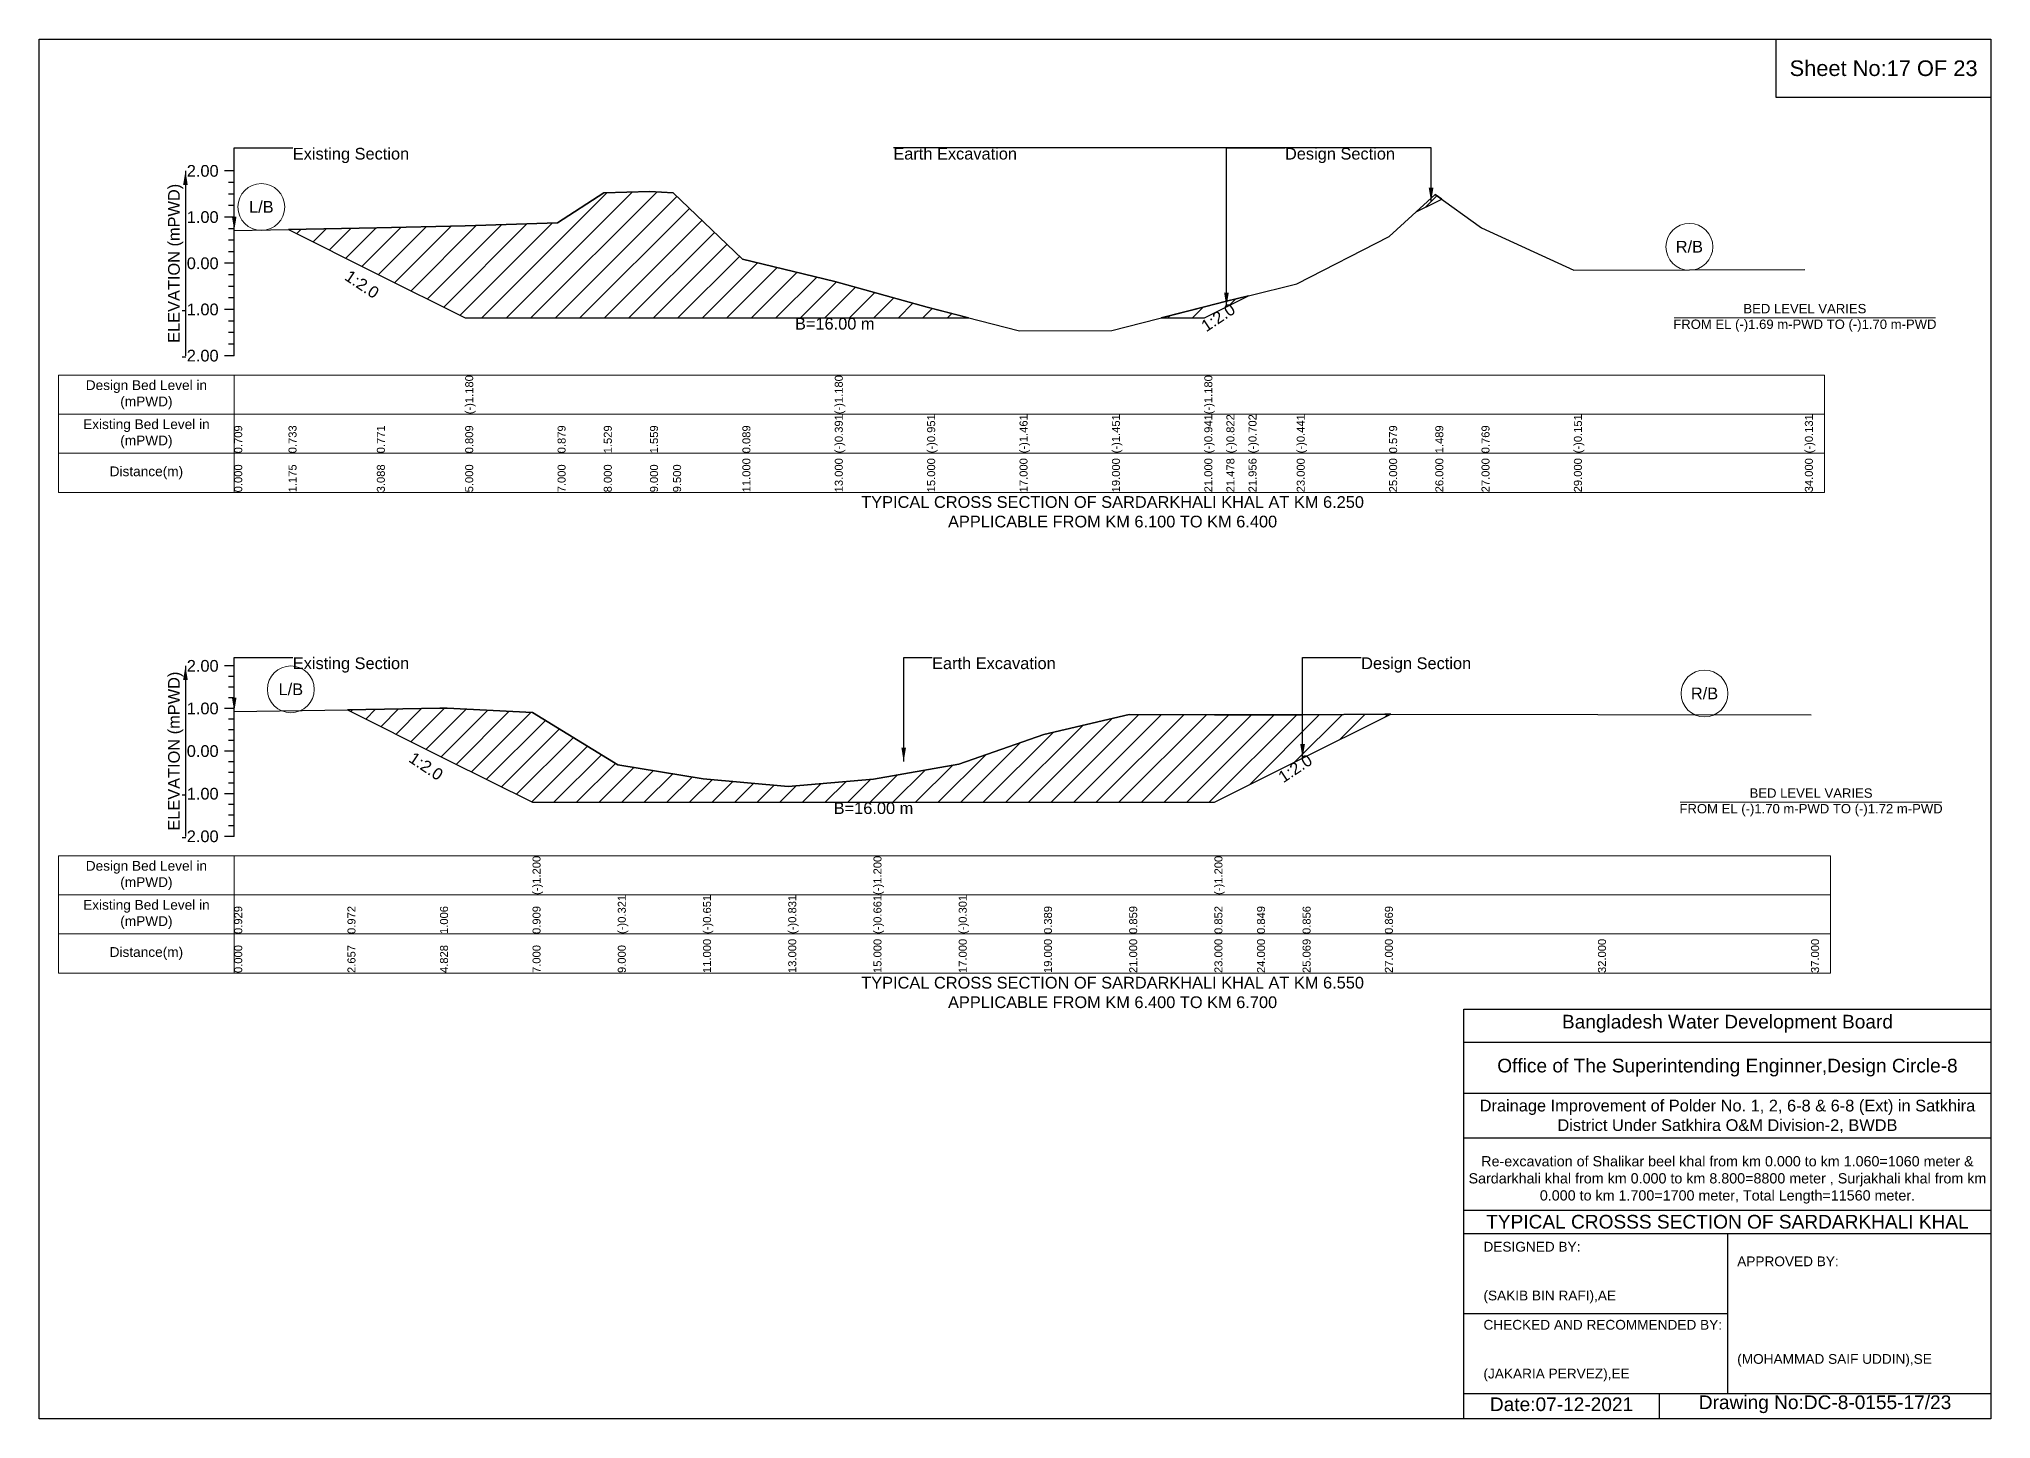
# Model space of a CAD drawing. Header units: inches. Extents: x 93000 to 506000, y -4242 to 0.
# Drawn here: x 260000 to 266000, y -4242 to 0 of the extents above; entities that cross this region are included whole.
import ezdxf

# ---------------------------------------------------------------- set-up
doc = ezdxf.new("R2010")
doc.units = ezdxf.units.IN
doc.header["$LTSCALE"] = 7
doc.header["$MEASUREMENT"] = 0
for name, color, linetype, lineweight in [('Cross section Data Border', 7, 'Continuous', 9), ('Cross Section Labels', 7, 'Continuous', 9), ('Existing_Bed_Level for Xsection', 7, 'Continuous', 25)]:
    doc.layers.add(name, color=color, linetype=linetype, lineweight=lineweight)
doc.styles.get("Standard").update_dxf_attribs({"font": 'arial.ttf'})
doc.dimstyles.get("Standard").update_dxf_attribs({"dimtxt": 0.18, "dimasz": 0.18, "dimexe": 0.18, "dimexo": 0.0625, "dimgap": 0.09, "dimtad": 0, "dimtih": 1, "dimtoh": 1, "dimdec": 4, "dimzin": 0, "dimdsep": 46, "dimtxsty": 'Standard', "dimcen": 0.09, "dimadec": 0, "dimazin": 0, "dimtfac": 1, "dimtdec": 4, "dimtofl": 0, "dimtmove": 0, "dimatfit": 3, "dimfxl": 1, "dimtolj": 1, "dimtzin": 0, "dimarcsym": 0})

msp = doc.modelspace()

# ---------------------------------------------------------------- hatches: boundary and pattern name
at = {"layer": 'Existing_Bed_Level for Xsection'}
h = msp.add_hatch(dxfattribs=at)
h.set_pattern_fill('ANSI31', color=256, scale=426, style=0)
h.paths.add_polyline_path([(260766.9, -585.5), (261038.4, -721.3), (261310, -857.1), (261594, -857.1), (261736, -857.1), (261878, -857.1), (261949, -857.1), (262162, -857.1), (262446, -857.1), (262730, -857.1), (262857.5, -857.1), (262730, -824.6), (262446, -745.1), (262162, -676.9), (261949, -472.4), (261878, -468.2), (261736, -472.4), (261594, -564.7), (261310, -574.7), (261038.4, -580.1)])
h = msp.add_hatch(dxfattribs=at)
h.set_pattern_fill('ANSI31', color=256, scale=426, style=0)
h.paths.add_polyline_path([(264233.5, -531.4), (264292, -502.1), (264311.7, -492.3), (264292, -478.1)])
h = msp.add_hatch(dxfattribs=at)
h.set_pattern_fill('ANSI31', color=256, scale=426, style=0)
h.paths.add_polyline_path([(263448.9, -857.1), (263582, -857.1), (263649.9, -823.2), (263717.8, -789.2), (263649.9, -806.2), (263582, -823.2)])
h = msp.add_hatch(dxfattribs=at)
h.set_pattern_fill('ANSI31', color=256, scale=393, style=0)
h.paths.add_polyline_path([(260948.1, -2061.9), (261232.5, -2204.1), (261255, -2215.3), (261517, -2346.3), (261779, -2346.3), (262041, -2346.3), (262303, -2346.3), (262565, -2346.3), (262827, -2346.3), (263089, -2346.3), (263351, -2346.3), (263613, -2346.3), (263744, -2280.8), (263884, -2210.8), (264137, -2084.3), (264155, -2075.3), (264137, -2075.3), (263884, -2077), (263744, -2077.9), (263613, -2077.5), (263351, -2076.6), (263089, -2138.2), (262827, -2228.6), (262565, -2275.7), (262303, -2298), (262041, -2274.4), (261779, -2231.2), (261517, -2070.1), (261255, -2057), (261232.5, -2057.3)])

# ---------------------------------------------------------------- linework, layer by layer
for points in [[(260000, 0), (266000, 0), (266000, -4242), (260000, -4242)], [(265340, 0), (266000, 0), (266000, -180), (265340, -180)]]:
    msp.add_lwpolyline(points, close=True)
for points in [[(264380, -4242), (264380, -2982), (266000, -2982)], [(264380, -3084), (266000, -3084)], [(264380, -3240), (266000, -3240)], [(264380, -3378), (266000, -3378)], [(264380, -3600), (266000, -3600)], [(264380, -3672), (266000, -3672)], [(265190, -3672), (265190, -4164)], [(264380, -3918), (265190, -3918)], [(264380, -4164), (266000, -4164)], [(264980, -4164), (264980, -4242)]]:
    msp.add_lwpolyline(points)
at = {"layer": 'Cross section Data Border'}
for points in [[(260060, -1033.5), (265488, -1033.5), (265488, -1393.5), (260060, -1393.5)], [(260060, -2511.1), (265507, -2511.1), (265507, -2871.1), (260060, -2871.1)]]:
    msp.add_lwpolyline(points, close=True, dxfattribs=at)
for points in [[(260600, -1033.5), (260600, -1393.5)], [(260060, -1153.5), (265488, -1153.5)], [(260060, -1273.5), (265488, -1273.5)], [(260600, -2511.1), (260600, -2871.1)], [(260060, -2631.1), (265507, -2631.1)], [(260060, -2751.1), (265507, -2751.1)]]:
    msp.add_lwpolyline(points, dxfattribs=at)
at = {"layer": 'Cross Section Labels'}
for points in [[(265026.1, -857.1), (265829.9, -857.1)], [(265045.1, -2346.3), (265848.9, -2346.3)]]:
    msp.add_lwpolyline(points, dxfattribs=at)
for centre in [(260683.4, -516.2), (265073, -638.6), (260774, -1999.2), (265119.5, -2011.8)]:
    msp.add_circle(centre, 72, dxfattribs=at)
at = {"layer": 'Existing_Bed_Level for Xsection'}
for points in [[(260600, -405.5), (260570, -405.5)], [(260600, -973.5), (260600, -831.5), (260600, -689.5), (260600, -547.5), (260600, -405.5)], [(260600, -441), (260582, -441)], [(260600, -476.5), (260582, -476.5)], [(260600, -588.9), (260766.9, -585.5), (261038.4, -580.1), (261310, -574.7), (261310, -574.7), (261594, -564.7), (261736, -472.4), (261878, -468.2), (261949, -472.4), (262162, -676.9), (262446, -745.1), (262446, -745.1), (262730, -824.6), (263014, -897), (263298, -895.6), (263582, -823.2), (263582, -823.2), (263649.9, -806.2), (263717.8, -789.2), (263866, -752.2), (264150, -607.3), (264292, -478.1), (264434, -580.3), (264718, -711), (265428, -708.1)], [(260600, -512), (260582, -512)], [(260600, -547.5), (260570, -547.5)], [(260600, -583), (260582, -583)], [(260600, -618.5), (260582, -618.5)], [(260600, -654), (260582, -654)], [(260600, -689.5), (260570, -689.5)], [(260600, -725), (260582, -725)], [(260600, -760.5), (260582, -760.5)], [(260600, -831.5), (260570, -831.5)], [(260600, -796), (260582, -796)], [(260600, -867), (260582, -867)], [(260600, -902.5), (260582, -902.5)], [(260600, -938), (260582, -938)], [(260600, -973.5), (260570, -973.5)], [(260600, -1927.1), (260570, -1927.1)], [(260600, -1959.9), (260582, -1959.9)], [(260600, -2451.1), (260600, -2320.1), (260600, -2189.1), (260600, -2058.1), (260600, -1927.1)], [(260600, -1992.6), (260582, -1992.6)], [(260600, -2025.4), (260582, -2025.4)], [(260600, -2058.1), (260570, -2058.1)], [(260600, -2090.9), (260582, -2090.9)], [(260600, -2067.4), (260948.1, -2061.9), (261232.5, -2057.3), (261255, -2057), (261517, -2070.1), (261517, -2070.1), (261779, -2231.2), (262041, -2274.4), (262303, -2298), (262565, -2275.7), (262565, -2275.7), (262827, -2228.6), (263089, -2138.2), (263351, -2076.6), (263613, -2077.5), (263613, -2077.5), (263744, -2077.9), (263884, -2077), (264137, -2075.3), (264155, -2075.3), (264792, -2076.6), (265447, -2077.9)], [(260600, -2123.6), (260582, -2123.6)], [(260600, -2156.4), (260582, -2156.4)], [(260600, -2189.1), (260570, -2189.1)], [(260600, -2221.9), (260582, -2221.9)], [(260600, -2254.6), (260582, -2254.6)], [(260600, -2320.1), (260570, -2320.1)], [(260600, -2287.4), (260582, -2287.4)], [(260600, -2352.9), (260582, -2352.9)], [(260600, -2385.6), (260582, -2385.6)], [(260600, -2451.1), (260570, -2451.1)], [(260600, -2418.4), (260582, -2418.4)]]:
    msp.add_lwpolyline(points, dxfattribs=at)
for points in [[(260766.9, -585.5), (261038.4, -721.3), (261310, -857.1), (261310, -857.1), (261594, -857.1), (261736, -857.1), (261878, -857.1), (261949, -857.1), (262162, -857.1), (262446, -857.1), (262446, -857.1), (262730, -857.1), (262857.5, -857.1), (262730, -824.6), (262446, -745.1), (262446, -745.1), (262162, -676.9), (261949, -472.4), (261878, -468.2), (261736, -472.4), (261594, -564.7), (261310, -574.7), (261310, -574.7), (261038.4, -580.1)], [(264233.5, -531.4), (264292, -502.1), (264311.7, -492.3), (264292, -478.1)], [(263448.9, -857.1), (263582, -857.1), (263582, -857.1), (263649.9, -823.2), (263717.8, -789.2), (263717.8, -789.2), (263717.8, -789.2), (263649.9, -806.2), (263582, -823.2), (263582, -823.2)], [(260948.1, -2061.9), (261232.5, -2204.1), (261255, -2215.3), (261517, -2346.3), (261517, -2346.3), (261779, -2346.3), (262041, -2346.3), (262303, -2346.3), (262565, -2346.3), (262565, -2346.3), (262827, -2346.3), (263089, -2346.3), (263351, -2346.3), (263613, -2346.3), (263613, -2346.3), (263744, -2280.8), (263884, -2210.8), (264137, -2084.3), (264155, -2075.3), (264137, -2075.3), (263884, -2077), (263744, -2077.9), (263613, -2077.5), (263613, -2077.5), (263351, -2076.6), (263089, -2138.2), (262827, -2228.6), (262565, -2275.7), (262565, -2275.7), (262303, -2298), (262041, -2274.4), (261779, -2231.2), (261517, -2070.1), (261517, -2070.1), (261255, -2057), (261232.5, -2057.3)]]:
    msp.add_lwpolyline(points, close=True, dxfattribs=at)

# ---------------------------------------------------------------- texts
at = {"attachment_point": 5}
for s, insert, char_height in [('Sheet No:17 OF 23', (265670, -90), 48), ('Bangladesh Water Development Board', (265190, -3027), 42), ('Office of The Superintending Enginner,Design Circle-8', (265190, -3162), 42)]:
    msp.add_mtext(s, dxfattribs=dict(at, insert=insert, char_height=char_height))
for s, insert, char_height, width, attachment_point in [('Drainage Improvement of Polder No. 1, 2, 6-8 & 6-8 (Ext) in Satkhira District Under Satkhira O&M Division-2, BWDB', (265190, -3312), 36, 1680, 5), ('Re-excavation of Shalikar beel khal from km 0.000 to km 1.060=1060 meter & Sardarkhali khal from km 0.000 to km 8.800=8800 meter , Surjakhali khal from km 0.000 to km 1.700=1700 meter, Total Length=11560 meter.', (265190, -3507), 31.4683, 1620, 5), ('TYPICAL CROSSS SECTION OF SARDARKHALI KHAL', (265190, -3636), 42, 1680, 5), ('DESIGNED BY:^J^J^J(SAKIB BIN RAFI),AE', (264440, -3792), 30, 840, 4), ('APPROVED BY:^J^J^J^J^J^J(MOHAMMAD SAIF UDDIN),SE', (265220, -3912), 30, 840, 4), ('CHECKED AND RECOMMENDED BY:^J^J^J(JAKARIA PERVEZ),EE', (264440, -4032), 30, 840, 4), ('Date:07-12-2021', (264680, -4197), 42, 840, 5), ('Drawing No:DC-8-0155-17/23', (265490, -4197), 42, 1320, 5)]:
    msp.add_mtext(s, dxfattribs=dict(insert=insert, char_height=char_height, width=width, attachment_point=attachment_point))
at = {"layer": 'Cross section Data Border', "char_height": 30, "width": 480, "attachment_point": 5}
for s, insert in [('Design Bed Level in (mPWD)', (260330, -1093.5)), ('Existing Bed Level in (mPWD)', (260330, -1213.5)), ('Distance(m)', (260330, -1333.5)), ('Design Bed Level in (mPWD)', (260330, -2571.1)), ('Existing Bed Level in (mPWD)', (260330, -2691.1)), ('Distance(m)', (260330, -2811.1))]:
    msp.add_mtext(s, dxfattribs=dict(at, insert=insert))
at = {"layer": 'Cross Section Labels'}
for s, insert, char_height, attachment_point in [('Existing Section', (260780, -334.5), 36, 1), ('Earth Excavation', (262626, -334.5), 36, 1), ('Design Section', (263829.9, -334.5), 36, 1), ('L/B', (260683.4, -516.2), 36, 5), ('R/B', (265073, -638.6), 36, 5), ('BED LEVEL VARIES ^JFROM EL (-)1.69 m-PWD TO (-)1.70 m-PWD', (265428, -857.1), 28.8, 5), ('B=16.00 m', (262446, -857.1), 36, 2), ('TYPICAL CROSS SECTION OF SARDARKHALI KHAL AT KM 6.250^JAPPLICABLE FROM KM 6.100 TO KM 6.400', (263300, -1453.5), 36, 5), ('Existing Section', (260780, -1900.9), 36, 1), ('Earth Excavation', (262745, -1900.9), 36, 1), ('Design Section', (264064, -1900.9), 36, 1), ('L/B', (260774, -1999.2), 36, 5), ('R/B', (265119.5, -2011.8), 36, 5), ('BED LEVEL VARIES ^JFROM EL (-)1.70 m-PWD TO (-)1.72 m-PWD', (265447, -2346.3), 28.8, 5), ('B=16.00 m', (262565, -2346.3), 36, 2), ('TYPICAL CROSS SECTION OF SARDARKHALI KHAL AT KM 6.550^JAPPLICABLE FROM KM 6.400 TO KM 6.700', (263300, -2931.1), 36, 5)]:
    msp.add_mtext(s, dxfattribs=dict(at, insert=insert, char_height=char_height, attachment_point=attachment_point))
at = {"layer": 'Cross Section Labels', "char_height": 36, "attachment_point": 2}
for insert, rotation in [((261002.9, -739.1), 326.30993), ((263614.4, -840.9), 33.69007), ((261199.8, -2220.5), 326.30993), ((263851.3, -2227.2), 33.69007)]:
    msp.add_mtext('1:2.0', dxfattribs=dict(at, insert=insert, rotation=rotation))
at = {"layer": 'Existing_Bed_Level for Xsection', "char_height": 36, "attachment_point": 6}
for s, insert in [('2.00', (260552, -405.5)), ('1.00', (260552, -547.5)), ('0.00', (260552, -689.5)), ('-1.00', (260552, -831.5)), ('-2.00', (260552, -973.5)), ('2.00', (260552, -1927.1)), ('1.00', (260552, -2058.1)), ('0.00', (260552, -2189.1)), ('-1.00', (260552, -2320.1)), ('-2.00', (260552, -2451.1))]:
    msp.add_mtext(s, dxfattribs=dict(at, insert=insert))
at = {"layer": 'Existing_Bed_Level for Xsection', "rotation": 90}
for s, insert, char_height, attachment_point in [('ELEVATION (mPWD)', (260420, -689.5), 36, 5), ('(-)1.180', (261310, -1153.5), 24.6, 1), ('(-)1.180', (262446, -1153.5), 24.6, 1), ('(-)1.180', (263582, -1153.5), 24.6, 1), ('0.709', (260600, -1273.5), 24.6, 1), ('0.733', (260766.9, -1273.5), 24.6, 1), ('0.771', (261038.4, -1273.5), 24.6, 1), ('0.809', (261310, -1273.5), 24.6, 1), ('0.879', (261594, -1273.5), 24.6, 1), ('1.529', (261736, -1273.5), 24.6, 1), ('1.559', (261878, -1273.5), 24.6, 1), ('0.089', (262162, -1273.5), 24.6, 1), ('(-)0.391', (262446, -1273.5), 24.6, 1), ('(-)0.951', (262730, -1273.5), 24.6, 1), ('(-)1.461', (263014, -1273.5), 24.6, 1), ('(-)1.451', (263298, -1273.5), 24.6, 1), ('(-)0.941', (263582, -1273.5), 24.6, 1), ('(-)0.822', (263649.9, -1273.5), 24.6, 1), ('(-)0.702', (263717.8, -1273.5), 24.6, 1), ('(-)0.441', (263866, -1273.5), 24.6, 1), ('0.579', (264150, -1273.5), 24.6, 1), ('1.489', (264292, -1273.5), 24.6, 1), ('0.769', (264434, -1273.5), 24.6, 1), ('(-)0.151', (264718, -1273.5), 24.6, 1), ('(-)0.131', (265428, -1273.5), 24.6, 1), ('0.000', (260600, -1393.5), 24.6, 1), ('1.175', (260766.9, -1393.5), 24.6, 1), ('3.088', (261038.4, -1393.5), 24.6, 1), ('5.000', (261310, -1393.5), 24.6, 1), ('7.000', (261594, -1393.5), 24.6, 1), ('8.000', (261736, -1393.5), 24.6, 1), ('9.000', (261878, -1393.5), 24.6, 1), ('9.500', (261949, -1393.5), 24.6, 1), ('11.000', (262162, -1393.5), 24.6, 1), ('13.000', (262446, -1393.5), 24.6, 1), ('15.000', (262730, -1393.5), 24.6, 1), ('17.000', (263014, -1393.5), 24.6, 1), ('19.000', (263298, -1393.5), 24.6, 1), ('21.000', (263582, -1393.5), 24.6, 1), ('21.478', (263649.9, -1393.5), 24.6, 1), ('21.956', (263717.8, -1393.5), 24.6, 1), ('23.000', (263866, -1393.5), 24.6, 1), ('25.000', (264150, -1393.5), 24.6, 1), ('26.000', (264292, -1393.5), 24.6, 1), ('27.000', (264434, -1393.5), 24.6, 1), ('29.000', (264718, -1393.5), 24.6, 1), ('34.000', (265428, -1393.5), 24.6, 1), ('ELEVATION (mPWD)', (260420, -2189.1), 36, 5), ('(-)1.200', (261517, -2631.1), 24.6, 1), ('(-)1.200', (262565, -2631.1), 24.6, 1), ('(-)1.200', (263613, -2631.1), 24.6, 1), ('(-)0.321', (261779, -2751.1), 24.6, 1), ('(-)0.651', (262041, -2751.1), 24.6, 1), ('(-)0.831', (262303, -2751.1), 24.6, 1), ('(-)0.661', (262565, -2751.1), 24.6, 1), ('(-)0.301', (262827, -2751.1), 24.6, 1), ('0.929', (260600, -2751.1), 24.6, 1), ('0.972', (260948.1, -2751.1), 24.6, 1), ('1.006', (261232.5, -2751.1), 24.6, 1), ('0.909', (261517, -2751.1), 24.6, 1), ('0.389', (263089, -2751.1), 24.6, 1), ('0.859', (263351, -2751.1), 24.6, 1), ('0.852', (263613, -2751.1), 24.6, 1), ('0.849', (263744, -2751.1), 24.6, 1), ('0.856', (263884, -2751.1), 24.6, 1), ('0.869', (264137, -2751.1), 24.6, 1), ('0.000', (260600, -2871.1), 24.6, 1), ('2.657', (260948.1, -2871.1), 24.6, 1), ('4.828', (261232.5, -2871.1), 24.6, 1), ('7.000', (261517, -2871.1), 24.6, 1), ('9.000', (261779, -2871.1), 24.6, 1), ('11.000', (262041, -2871.1), 24.6, 1), ('13.000', (262303, -2871.1), 24.6, 1), ('15.000', (262565, -2871.1), 24.6, 1), ('17.000', (262827, -2871.1), 24.6, 1), ('19.000', (263089, -2871.1), 24.6, 1), ('21.000', (263351, -2871.1), 24.6, 1), ('23.000', (263613, -2871.1), 24.6, 1), ('24.000', (263744, -2871.1), 24.6, 1), ('25.069', (263884, -2871.1), 24.6, 1), ('27.000', (264137, -2871.1), 24.6, 1), ('32.000', (264792, -2871.1), 24.6, 1), ('37.000', (265447, -2871.1), 24.6, 1)]:
    msp.add_mtext(s, dxfattribs=dict(at, insert=insert, char_height=char_height, attachment_point=attachment_point))

# ---------------------------------------------------------------- leaders
at = {"layer": 'Cross Section Labels', "annotation_type": 0, "has_hookline": 1}
for points, hookline_direction, text_width in [([(260600, -588.9), (260600, -334.5), (260779.9, -334.5)], 0, 350.4), ([(264279, -500.6), (264279, -334.5), (262626.1, -334.5)], 1, 372.7), ([(263649.9, -823.2), (263649.9, -334.5), (263829.8, -334.5)], 0, 330.9), ([(260600, -2067.4), (260600, -1900.9), (260779.9, -1900.9)], 0, 350.4), ([(262657.8, -2221.4), (262657.8, -1900.9), (262744.9, -1900.9)], 0, 372.7), ([(263884, -2210.8), (263884, -1900.9), (264063.9, -1900.9)], 0, 330.9)]:
    msp.add_leader(points, dimstyle='Standard', override={"dimasz": 43.2}, dxfattribs=dict(at, hookline_direction=hookline_direction, text_width=text_width))
at = {"layer": 'Existing_Bed_Level for Xsection'}
for points in [[(260450, -405.5), (260450, -973.5)], [(260450, -1927.1), (260450, -2451.1)]]:
    msp.add_leader(points, dimstyle='Standard', override={"dimasz": 43.2}, dxfattribs=at)

doc.saveas('drawing.dxf')
